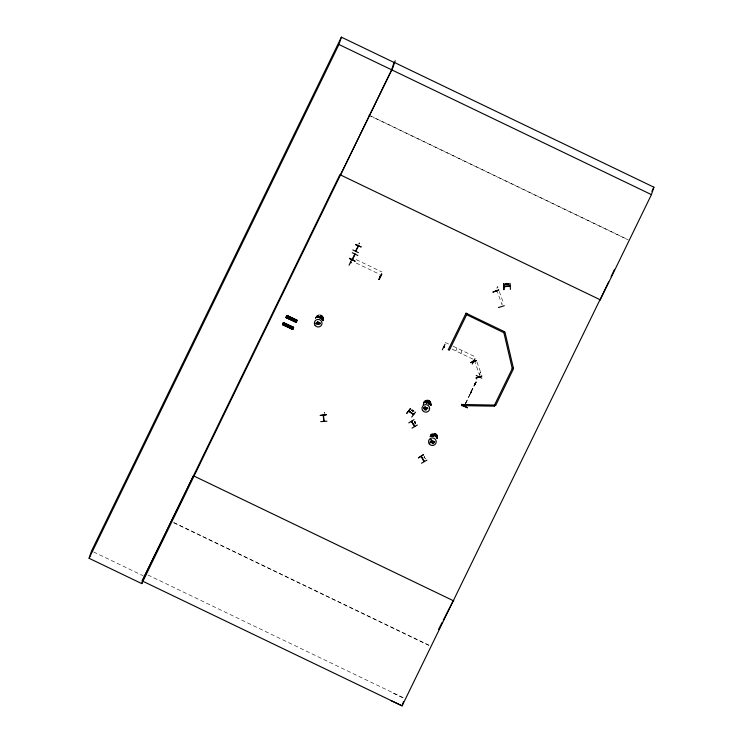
<?xml version="1.0" encoding="UTF-8"?>
<svg xmlns="http://www.w3.org/2000/svg" width="743" height="743" viewBox="0 0 743 743"><rect width="100%" height="100%" fill="white"/><g stroke="black" fill="none" stroke-linecap="round" stroke-linejoin="round"><path stroke-width="0.56" stroke-dasharray="3.71 2.79" d="M316.518 317.335L316.611 316.973M317.112 317.4L316.694 316.936M323.066 320.855A3.919 3.854 18.4 0 0 316.239 317.577A3.919 3.854 18.4 0 1 323.047 320.902L322.416 317.958M323.289 319.992L323.344 318.998L323.363 320.066M323.586 319.332L323.27 320.298C325.936 314.716 315.886 312.357 315.599 318.571M423.408 404.118L423.454 403.105M430.959 404.266L430.977 405.334A3.919 3.854 18.4 0 0 427.81 400.783L425.776 400.904L423.529 402.873M430.829 435.695L430.959 435.491M437.525 437.571L437.534 438.639A3.919 3.854 18.4 0 0 430.132 436.178L431.488 434.674L430.745 435.333M322.852 320.159L321.524 317.939M423.213 403.839C423.51 397.626 433.531 399.975 430.894 405.567M424.727 402.669L424.197 402.771M430.021 436.41C430.606 432.593 436.485 432.25 437.618 435.9M316.026 317.586L316.258 316.908M323.484 319.369L323.14 320.465M359.24 243.481L359.417 242.989L358.646 244.382M324.301 412.811L324.515 412.281L324.83 413.888M414.705 421.792L414.222 421.597M415.504 423.027L415.69 423.519M430.81 403.319L429.621 401.666L427.81 400.765A3.864 3.799 18.4 0 0 423.324 403.793L423.538 403.133M423.872 402.177L423.64 402.855L425.823 400.932M455.886 350.937L456.871 348.003M430.048 436.624L430.151 436.29A3.864 3.799 18.4 0 1 437.423 438.695M430.438 435.482L430.206 436.15A3.864 3.799 18.4 0 1 437.469 438.556L437.683 437.878M424.959 458.18L425.293 458.737L425.089 458.208M461.013 353.399L461.988 350.464M496.816 288.349L497.466 286.389L498.934 290.494M465.555 403.356L476.876 379.45M506.717 285.201L507.599 284.56M506.81 284.727L504.868 284.383L509.141 283.78L507.933 283.38L507.042 284.012L509.066 283.91M471.443 391.552L472.418 388.608M473.885 386.527L474.861 383.592M508.193 284.588L508.909 284.374L508.453 283.872M479.43 375.131L480.405 372.197L479.393 374.268M470.319 393.465L471.183 391.505L470.421 394.05L471.396 391.069M470.635 393.614L471.703 391.217M475.947 381.716L474.963 384.698L476.254 381.865L475.418 382.896M470.105 393.901L470.644 392.703M470.421 394.05L470.96 392.852M474.656 384.549L475.195 383.342L474.963 384.698M475.724 383.044L476.254 381.865M322.202 318.728L320.66 317.372L318.645 317.02M465.703 403.347L476.904 380.314M475.195 383.342L475.158 384.112L476.077 382.422M465.61 403.18L466.047 402.78L465.805 403.273M475.158 384.112L475.501 383.499M470.867 392.248L471.22 391.626M471.173 392.397L471.526 391.775M316.564 316.759L315.924 317.614L318.162 315.636L321.18 315.821M322.555 320.233L322.453 320.205M423.018 404.424L423.575 403.579M429.389 404.907L429.51 404.796A3.919 3.854 18.4 0 0 427.996 403.458L430.42 404.833M412.588 409.542L412.978 410.517L411.836 409.867M411.093 409.987L412.764 411.26L411.055 410.034M316.741 316.044L317.502 315.376M316.212 317.577L317.038 316.917M430.021 403.217L430.754 405.13A3.919 3.854 18.4 0 0 423.844 402.882L426.538 401.545L429.389 402.465M430.726 405.121A3.919 3.854 18.4 0 0 423.854 402.845L425.553 401.74M429.612 404.694L429.473 404.777A3.864 3.799 18.4 0 0 427.959 403.551M415.402 423.046L415.504 423.631M423.928 457.864C423.538 456.239 425.73 459.555 424.439 456.462L425.293 458.737M317.307 316.109L318.208 315.664M316.982 316.899L317.939 316.472M316.555 317.41L318.654 316.992M321.979 319.406L322.703 319.453M424.337 402.938L427.299 402.316M431.423 434.655C433.81 433.076 437.432 434.701 437.59 437.627M430.903 436.243L433.856 435.621M505.026 283.919L507.265 283.287L505.844 284.68L508.435 284.81M505.955 284.328L509.178 283.761M505.779 285.043L507.785 283.91M508.964 284.114L506.689 284.225L507.645 284.523L506.401 284.95L508.974 284.81M505.091 283.919L507.265 283.352M504.878 284.448L507.116 283.882M504.692 285.098L506.93 284.467M317.893 316.453L320.911 316.639M319.769 323.177L320.79 323.01A3.919 3.854 18.4 0 1 316.945 322.211M317.512 323.632L320.484 323.781A3.919 3.854 18.4 0 1 315.989 322.267L317.53 323.604M319.499 323.985L320.521 323.818A3.919 3.854 18.4 0 1 315.979 322.304A3.854 3.789 18.4 0 0 320.474 323.79M433.095 434.85L430.383 436.141A3.919 3.854 18.4 0 1 437.274 438.463L435.918 435.779L433.076 434.813M431.813 435.788L432.825 435.593M431.572 436.512L432.602 436.345M434.971 441.574L432.937 441.686L431.089 440.831A3.919 3.854 18.4 0 0 434.952 441.565A3.919 3.854 18.4 0 1 431.126 440.775L431.971 441.37M431.683 442.206L434.701 442.391M507.237 283.278L509.326 283.232M505.082 283.64L505.714 283.845L505.101 283.854M508.992 284.346L506.902 284.458L507.515 284.625M504.868 284.318L509.001 284.411M322.286 319.536L322.889 320.632M317.159 321.524L320.029 322.471M317.781 322.824L319.787 323.205M426.807 400.746L428.776 401.118M426.259 402.288L428.274 402.641L430.281 404.907A3.845 3.771 18.4 0 0 424.42 402.966M426.018 403.012L427.049 403.077A3.864 3.799 18.4 0 0 426.045 403.04A3.919 3.854 18.4 0 1 427.03 403.133M427.643 407.731L424.773 406.783A3.845 3.771 18.4 0 0 427.615 407.684M433.345 434.005L435.333 434.414M432.575 436.317L433.606 436.41A3.919 3.854 18.4 0 0 431.572 436.578M436.447 437.878L437.051 438.277M432.667 442.494L433.671 442.559M432.417 443.265L433.448 443.32L430.578 442.364M505.992 284.216L507.237 284.42M504.785 284.838L508.714 285.098L508.268 284.458M508.351 284.485L509.345 284.755M319.676 317.085L320.651 317.41M318.032 322.063L319.007 322.388M318.756 323.112L316.917 322.258A3.854 3.789 18.4 0 0 320.744 322.982M430.782 405.576A3.845 3.771 18.4 0 0 428.014 400.198A3.845 3.771 18.4 0 0 423.491 404.164A3.864 3.799 18.4 0 1 428.042 400.106L429.027 400.375M424.262 408.334L427.132 409.282A3.919 3.854 18.4 0 1 423.603 407.526A3.864 3.799 18.4 0 0 427.151 409.124M434.618 433.355L435.593 433.68M433.847 435.649L435.695 436.54L436.838 438.351M432.667 442.484L430.132 440.878A3.919 3.854 18.4 0 0 434.683 442.373A3.864 3.799 18.4 0 1 430.178 440.896M412.736 411.223L414.557 412.04M393.177 693.21L404.508 698.569M370.618 115.927L628.327 239.794M368.491 115.063L628.281 239.924M356.203 259.623L381.874 271.957M356.25 263.05L379.868 274.408M445.243 342.421L449.116 344.278M452.998 346.145L475.028 356.733M452.013 349.08L473.04 359.185M476.04 382.301L475.176 384.261M173.49 522.394L429.11 645.258M174.038 522.905L429.045 645.472M147.913 574.989L403.542 697.853M93.609 551.947L143.185 575.779M321.162 315.849L322.731 317.15M321.775 317.196L320.892 316.657L322.462 317.958M320.391 318.162L321.96 319.462A3.919 3.854 18.4 0 0 319.416 317.874L320.409 318.134L319.434 317.818A3.919 3.854 18.4 0 1 321.942 319.462A3.854 3.789 18.4 0 0 319.434 317.846M424.782 406.774L425.646 407.331M424.532 407.526L426.371 408.409L428.405 408.279A3.864 3.799 18.4 0 1 424.559 407.526A3.919 3.854 18.4 0 0 428.405 408.213M425.145 408.864L423.566 407.573A3.919 3.854 18.4 0 0 427.123 409.272A3.864 3.799 18.4 0 1 423.621 407.591M424.885 409.616L423.315 408.334L424.866 409.662L426.881 410.015A3.845 3.771 18.4 0 1 423.389 408.325M411.501 409.913C415.086 413.34 412.031 407.638 414.613 411.594M414.343 422.739L415.588 424.067M414.325 422.135L415.114 422.999L414.863 421.346L415.801 423.566M429.612 401.675L431.024 404.322M429.352 402.474L430.541 404.136M429.129 403.208L429.816 403.997M435.695 436.54L436.382 437.302M436.745 438.156L436.791 438.268A3.845 3.771 18.4 0 0 430.94 436.382M430.652 439.327L432.203 440.655L434.209 441.036A3.845 3.771 18.4 0 1 430.717 439.317A3.864 3.799 18.4 0 0 434.209 440.943M430.569 442.401L429.891 441.602A3.845 3.771 18.4 0 0 433.41 443.292M429.686 442.382L430.355 443.125M315.719 323.038L317.261 324.394L319.276 324.747A3.854 3.789 18.4 0 1 315.784 323.001A3.854 3.789 18.4 0 0 319.276 324.626M322.685 317.14L323.196 318.06M322.193 318.738L322.666 319.787M414.798 421.374L415.746 423.603M499.305 291.525L502.974 301.779L501.999 304.714L496.853 290.355M476.969 362.045L480.647 372.299L479.672 375.243L474.526 360.884M437.618 435.9L437.46 438.872A3.864 3.799 18.4 0 0 435.101 433.541A3.864 3.799 18.4 0 0 430.113 436.41M437.042 437.413L437.255 438.389A3.864 3.799 18.4 0 0 430.476 436.132M323.14 318.032L323.419 319.053M322.871 318.84L323.075 319.815M508.834 284.55L506.81 284.662M423.863 402.966A3.864 3.799 18.4 0 1 430.643 405.214M424.374 403.087A3.845 3.771 18.4 0 1 430.16 405M427.643 407.638A3.864 3.799 18.4 0 1 424.838 406.709M428.042 400.106A3.864 3.799 18.4 0 1 430.819 405.511L431.2 404.601L430.903 405.251A3.864 3.799 18.4 0 0 427.819 400.793A3.919 3.854 18.4 0 0 423.25 403.83M426.891 409.876A3.845 3.771 18.4 0 1 423.426 408.213M423.129 404.433A3.845 3.771 18.4 0 1 423.677 403.616M423.909 402.827A3.864 3.799 18.4 0 1 430.689 405.074M423.278 403.923A3.864 3.799 18.4 0 1 427.773 400.923A3.864 3.799 18.4 0 1 430.866 405.39M428.405 408.121A3.864 3.799 18.4 0 1 424.606 407.387M425.646 410.563A3.864 3.799 18.4 0 1 424.68 410.247M316.258 317.707A3.854 3.789 18.4 0 1 323.029 319.945M316.797 317.688A3.854 3.789 18.4 0 1 322.815 320.577M320.029 322.36A3.854 3.789 18.4 0 1 317.224 321.431M315.942 317.846A3.854 3.789 18.4 0 1 320.92 314.976A3.854 3.789 18.4 0 1 323.205 320.242M315.636 318.561A3.919 3.854 18.4 0 1 320.697 315.645A3.919 3.854 18.4 0 1 323.019 321.004M320.521 323.66A3.854 3.789 18.4 0 1 316.063 322.183M316.304 317.567A3.854 3.789 18.4 0 1 323.019 320.8M315.979 317.725A3.854 3.789 18.4 0 1 323.242 320.122M316.778 317.735A3.854 3.789 18.4 0 1 322.796 320.632M319.388 317.976A3.854 3.789 18.4 0 1 321.858 319.583M316.23 324.431A3.854 3.789 18.4 0 1 315.561 323.679M430.429 436.271A3.864 3.799 18.4 0 1 437.209 438.509M430.113 436.485A3.845 3.771 18.4 0 1 435.064 433.633A3.845 3.771 18.4 0 1 437.339 438.881M430.113 436.215A3.919 3.854 18.4 0 1 437.497 438.658M434.692 442.234A3.864 3.799 18.4 0 1 430.903 441.5M434.924 441.556A3.864 3.799 18.4 0 1 431.126 440.822M434.961 441.426A3.864 3.799 18.4 0 1 431.172 440.692M434.2 443.738A3.864 3.799 18.4 0 1 432.203 443.868M430.401 443.004A3.864 3.799 18.4 0 1 429.733 442.252M432.565 436.475A3.864 3.799 18.4 0 1 433.568 436.54M359.148 242.98L359.101 243.565L359.148 242.98M479.811 373.98L479.764 374.565L479.811 373.98M427.039 403.105L426.018 403.022A3.919 3.854 18.4 0 1 427.039 403.096M429.556 404.731A3.919 3.854 18.4 0 0 428.014 403.412A3.864 3.799 18.4 0 1 429.528 404.712M433.615 436.401A3.864 3.799 18.4 0 0 431.618 436.531A3.919 3.854 18.4 0 1 433.606 436.401"/><path stroke-width="1.11" d="M494.522 406.17L461.505 405.641L461.542 404.359M494.494 406.263L494.532 404.991M290.792 318.868L291.024 318.171L290.29 318.143M323.976 420.779L323.744 421.346L323.251 415.263M479.124 376.98L478.594 377.212M323.558 415.755L323.289 415.161M324.013 421.197L323.53 415.309M409.291 411.074L408.669 410.87M352.535 258.963L352.498 259.502M355.823 251.208L358.432 245.849M464.672 406.012L464.932 405.492L464.923 406.068M355.098 254.338L354.922 254.589M287.355 325.945L287.587 325.239L286.937 325.137M599.638 299.587L600.251 299.884L651.435 194.62L653.905 187.199L394.106 62.328L391.617 69.814L141.774 583.617L89.095 558.299L91.538 550.953L341.381 37.15L394.059 62.468M141.774 583.617L142.823 580.469M89.095 558.299L338.938 44.496L341.381 37.15M283.622 324.951L284.513 323.103M286.919 315.561L297.061 320.307L286.928 315.534L297.042 320.344L296.773 320.911L286.807 315.803M284.3 325.276L285.201 323.428M287.058 317.874L287.959 316.026M287.745 318.208L288.637 316.351M285.331 325.768L286.222 323.92M286.241 326.205L287.132 324.357M288.767 318.701L289.659 316.843M287.262 326.697L288.154 324.849M289.677 319.137L290.569 317.28M290.699 319.62L291.6 317.772M395.174 60.722L392.759 68.003L340.489 174.939M349.563 258.22L355.089 261.034M352.841 249.945L358.395 252.676M352.247 252.713L357.792 255.49M355.516 244.549L361.228 246.964L355.553 244.466M349.071 265.167L351.764 259.706M350.408 262.428L350.993 262.836L350.52 262.372M350.64 262.233L351.058 262.511M352.275 259.326L354.82 254.078M355.535 251.069L358.377 246.035M355.126 254.087L352.461 259.613M320.279 415.467L326.428 414.733L320.279 415.402M326.939 421.207L320.772 421.625M380.258 276.628L379.831 276.331M378.995 279.479L381.698 274.018L378.986 279.479M379.924 276.303L380.36 276.712M380.175 276.767L379.747 276.684M410.582 408.418L406.83 413.219M408.715 411.074L413.675 414.557L408.799 410.795M410.535 408.446L406.82 413.294M408.789 422.888L414.027 419.684M411.733 417.046L415.513 412.179M413.052 414.38L413.647 414.325M413.461 414.566L408.687 411.009M414.77 426.259L411.371 421.272M411.641 421.764L414.232 425.962M412.012 428.126L417.297 425.005M442.317 349.749L445.029 344.232M443.738 346.907L444.23 347.418L443.655 347.009M443.887 346.814L444.23 347.139M467.161 313.639L449.376 350.232L448.326 349.619M448.289 349.712L466.075 313.119M466.641 314.698L503.838 332.688L504.386 331.527M421.476 456.824L421.012 456.36M421.532 463.223L426.891 460.131M424.318 461.403L424.104 461.031M424.049 461.552L421.197 456.36L424.29 461.514M498.72 290.076L492.86 292.101L498.646 289.984M476.393 360.606L470.551 362.547M495.757 291.442L495.915 290.977M472.985 361.293L473.467 361.999L473.551 361.07M472.204 364.116L474.991 358.693M473.17 360.884L473.607 361.293M476.384 360.587L470.533 362.621M461.905 404.889L467.468 407.61M503.847 283.64L503.912 289.751L503.763 283.64M504.2 286.399L510.218 286.25M498.404 307.546L504.283 305.726M476.217 375.456L481.78 378.168M476.068 378.066L481.919 376.06L476.087 378.011M478.622 377.23L479.012 376.766M510.07 283.297L510.441 289.343M510.227 286.464L509.689 286.111M504.599 286.519L504.125 286.789L510.116 286.092M461.514 404.452L494.504 405.084L512.252 368.574L503.81 332.353M494.504 405.084L495.618 405.511M495.59 405.604L513.339 369.095L512.28 368.482M512.252 368.574L513.459 368.231M403.477 701.689L402.093 705.85L390.753 700.491M282.684 324.273L282.516 324.598M283.408 322.806L293.624 327.375L293.327 327.988L283.315 322.991L293.634 327.366M286.12 317.196L296.336 321.765L296.048 322.378L285.944 317.549L286.928 315.534M292.733 329.186L292.909 328.833M292.77 329.121L282.758 324.097L292.788 329.075L282.507 324.626L292.612 329.428M296.03 322.397L297.005 320.4M296.754 320.939L286.789 315.849L296.838 320.762M600.288 299.81L339.876 174.642L142.294 580.98L402.093 705.85L608.638 281.95M611.09 276.693L614.535 269.337M349.405 258.573L354.996 261.23M283.241 323.14L283.538 322.527M285.962 317.53L286.25 316.917M286.687 316.063L286.974 315.459M467.338 407.87L461.784 405.139M291.646 328.815L292.538 326.985M295.092 321.738L295.974 319.908M293.169 328.044L292.993 328.638M296.429 321.57L296.615 320.967M292.677 329.298L293.559 327.477L283.492 322.611L282.6 324.459L292.714 329.233M651.899 191.322L653.905 187.199M142.08 580.877L193.44 475.799L453.852 600.957M378.967 279.535L381.698 274.018M464.635 406.124L464.877 405.632M438.509 629.497L442.187 622.29M443.237 620.229L453.239 600.66M296.113 322.23L286.027 317.382L296.225 322.007M414.743 426.51L411.585 421.337M290.299 318.125L290.801 318.849M286.947 325.118L287.365 325.917M423.584 454.623L418.402 457.929L423.566 454.605M444.147 347.399L443.617 347.111M504.172 286.538L510.088 286.222M503.782 332.446L504.98 332.102L513.422 368.324M338.938 44.496L651.435 194.62M466.047 313.202L504.348 331.619M286.204 317.02L296.29 321.868M379.803 276.442L380.305 276.684M293.401 327.839L283.297 323.019L293.401 327.839M422.656 410.517A3.845 3.771 18.4 0 0 429.278 410.071A3.845 3.771 18.4 0 0 425.516 404.638A3.845 3.771 18.4 0 0 422.656 410.517M315.023 325.304A3.854 3.789 18.4 0 0 321.673 324.858A3.854 3.789 18.4 0 0 317.893 319.406A3.854 3.789 18.4 0 0 315.023 325.304M429.222 443.822A3.845 3.771 18.4 0 0 435.844 443.376A3.845 3.771 18.4 0 0 432.082 437.943A3.845 3.771 18.4 0 0 429.222 443.822"/></g></svg>
